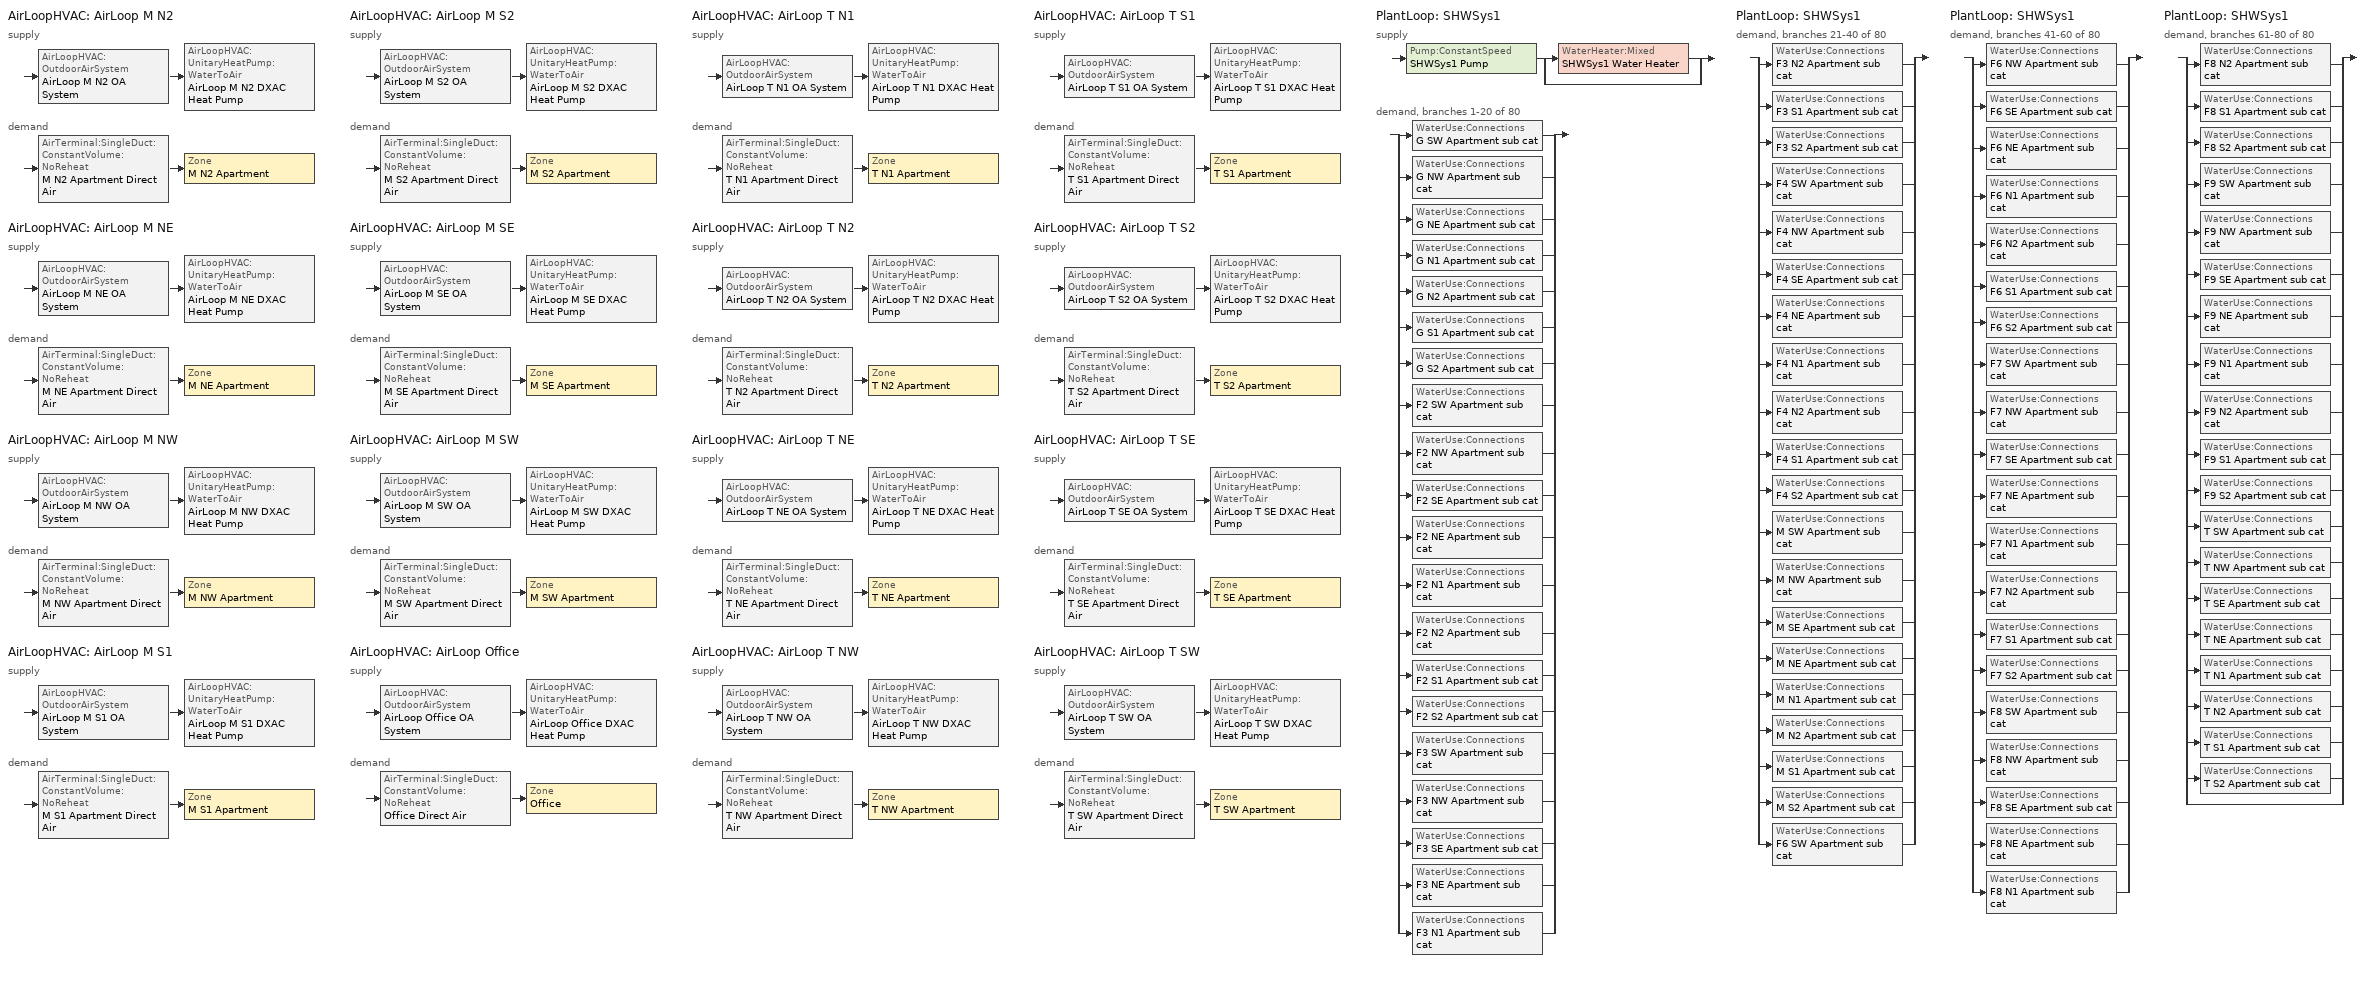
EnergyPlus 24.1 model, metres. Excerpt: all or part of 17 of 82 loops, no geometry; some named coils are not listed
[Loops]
AirLoopHVAC 'AirLoop M N2'
 supply: AirLoopHVAC:OutdoorAirSystem 'AirLoop M N2 OA System' > AirLoopHVAC:UnitaryHeatPump:WaterToAir 'AirLoop M N2 DXAC Heat Pump'
 demand: AirTerminal:SingleDuct:ConstantVolume:NoReheat 'M N2 Apartment Direct Air' > Zone 'M N2 Apartment'
AirLoopHVAC 'AirLoop M NE'
 supply: AirLoopHVAC:OutdoorAirSystem 'AirLoop M NE OA System' > AirLoopHVAC:UnitaryHeatPump:WaterToAir 'AirLoop M NE DXAC Heat Pump'
 demand: AirTerminal:SingleDuct:ConstantVolume:NoReheat 'M NE Apartment Direct Air' > Zone 'M NE Apartment'
AirLoopHVAC 'AirLoop M NW'
 supply: AirLoopHVAC:OutdoorAirSystem 'AirLoop M NW OA System' > AirLoopHVAC:UnitaryHeatPump:WaterToAir 'AirLoop M NW DXAC Heat Pump'
 demand: AirTerminal:SingleDuct:ConstantVolume:NoReheat 'M NW Apartment Direct Air' > Zone 'M NW Apartment'
AirLoopHVAC 'AirLoop M S1'
 supply: AirLoopHVAC:OutdoorAirSystem 'AirLoop M S1 OA System' > AirLoopHVAC:UnitaryHeatPump:WaterToAir 'AirLoop M S1 DXAC Heat Pump'
 demand: AirTerminal:SingleDuct:ConstantVolume:NoReheat 'M S1 Apartment Direct Air' > Zone 'M S1 Apartment'
AirLoopHVAC 'AirLoop M S2'
 supply: AirLoopHVAC:OutdoorAirSystem 'AirLoop M S2 OA System' > AirLoopHVAC:UnitaryHeatPump:WaterToAir 'AirLoop M S2 DXAC Heat Pump'
 demand: AirTerminal:SingleDuct:ConstantVolume:NoReheat 'M S2 Apartment Direct Air' > Zone 'M S2 Apartment'
AirLoopHVAC 'AirLoop M SE'
 supply: AirLoopHVAC:OutdoorAirSystem 'AirLoop M SE OA System' > AirLoopHVAC:UnitaryHeatPump:WaterToAir 'AirLoop M SE DXAC Heat Pump'
 demand: AirTerminal:SingleDuct:ConstantVolume:NoReheat 'M SE Apartment Direct Air' > Zone 'M SE Apartment'
AirLoopHVAC 'AirLoop M SW'
 supply: AirLoopHVAC:OutdoorAirSystem 'AirLoop M SW OA System' > AirLoopHVAC:UnitaryHeatPump:WaterToAir 'AirLoop M SW DXAC Heat Pump'
 demand: AirTerminal:SingleDuct:ConstantVolume:NoReheat 'M SW Apartment Direct Air' > Zone 'M SW Apartment'
AirLoopHVAC 'AirLoop Office'
 supply: AirLoopHVAC:OutdoorAirSystem 'AirLoop Office OA System' > AirLoopHVAC:UnitaryHeatPump:WaterToAir 'AirLoop Office DXAC Heat Pump'
 demand: AirTerminal:SingleDuct:ConstantVolume:NoReheat 'Office Direct Air' > Zone 'Office'
AirLoopHVAC 'AirLoop T N1'
 supply: AirLoopHVAC:OutdoorAirSystem 'AirLoop T N1 OA System' > AirLoopHVAC:UnitaryHeatPump:WaterToAir 'AirLoop T N1 DXAC Heat Pump'
 demand: AirTerminal:SingleDuct:ConstantVolume:NoReheat 'T N1 Apartment Direct Air' > Zone 'T N1 Apartment'
AirLoopHVAC 'AirLoop T N2'
 supply: AirLoopHVAC:OutdoorAirSystem 'AirLoop T N2 OA System' > AirLoopHVAC:UnitaryHeatPump:WaterToAir 'AirLoop T N2 DXAC Heat Pump'
 demand: AirTerminal:SingleDuct:ConstantVolume:NoReheat 'T N2 Apartment Direct Air' > Zone 'T N2 Apartment'
AirLoopHVAC 'AirLoop T NE'
 supply: AirLoopHVAC:OutdoorAirSystem 'AirLoop T NE OA System' > AirLoopHVAC:UnitaryHeatPump:WaterToAir 'AirLoop T NE DXAC Heat Pump'
 demand: AirTerminal:SingleDuct:ConstantVolume:NoReheat 'T NE Apartment Direct Air' > Zone 'T NE Apartment'
AirLoopHVAC 'AirLoop T NW'
 supply: AirLoopHVAC:OutdoorAirSystem 'AirLoop T NW OA System' > AirLoopHVAC:UnitaryHeatPump:WaterToAir 'AirLoop T NW DXAC Heat Pump'
 demand: AirTerminal:SingleDuct:ConstantVolume:NoReheat 'T NW Apartment Direct Air' > Zone 'T NW Apartment'
AirLoopHVAC 'AirLoop T S1'
 supply: AirLoopHVAC:OutdoorAirSystem 'AirLoop T S1 OA System' > AirLoopHVAC:UnitaryHeatPump:WaterToAir 'AirLoop T S1 DXAC Heat Pump'
 demand: AirTerminal:SingleDuct:ConstantVolume:NoReheat 'T S1 Apartment Direct Air' > Zone 'T S1 Apartment'
AirLoopHVAC 'AirLoop T S2'
 supply: AirLoopHVAC:OutdoorAirSystem 'AirLoop T S2 OA System' > AirLoopHVAC:UnitaryHeatPump:WaterToAir 'AirLoop T S2 DXAC Heat Pump'
 demand: AirTerminal:SingleDuct:ConstantVolume:NoReheat 'T S2 Apartment Direct Air' > Zone 'T S2 Apartment'
AirLoopHVAC 'AirLoop T SE'
 supply: AirLoopHVAC:OutdoorAirSystem 'AirLoop T SE OA System' > AirLoopHVAC:UnitaryHeatPump:WaterToAir 'AirLoop T SE DXAC Heat Pump'
 demand: AirTerminal:SingleDuct:ConstantVolume:NoReheat 'T SE Apartment Direct Air' > Zone 'T SE Apartment'
AirLoopHVAC 'AirLoop T SW'
 supply: AirLoopHVAC:OutdoorAirSystem 'AirLoop T SW OA System' > AirLoopHVAC:UnitaryHeatPump:WaterToAir 'AirLoop T SW DXAC Heat Pump'
 demand: AirTerminal:SingleDuct:ConstantVolume:NoReheat 'T SW Apartment Direct Air' > Zone 'T SW Apartment'
PlantLoop 'SHWSys1'
 supply: Pump:ConstantSpeed 'SHWSys1 Pump' > split
  | WaterHeater:Mixed 'SHWSys1 Water Heater'
  | bypass
 demand, branches 1-20 of 80: split
  | WaterUse:Connections 'G SW Apartment sub cat'
  | WaterUse:Connections 'G NW Apartment sub cat'
  | WaterUse:Connections 'G NE Apartment sub cat'
  | WaterUse:Connections 'G N1 Apartment sub cat'
  | WaterUse:Connections 'G N2 Apartment sub cat'
  | WaterUse:Connections 'G S1 Apartment sub cat'
  | WaterUse:Connections 'G S2 Apartment sub cat'
  | WaterUse:Connections 'F2 SW Apartment sub cat'
  | WaterUse:Connections 'F2 NW Apartment sub cat'
  | WaterUse:Connections 'F2 SE Apartment sub cat'
  | WaterUse:Connections 'F2 NE Apartment sub cat'
  | WaterUse:Connections 'F2 N1 Apartment sub cat'
  | WaterUse:Connections 'F2 N2 Apartment sub cat'
  | WaterUse:Connections 'F2 S1 Apartment sub cat'
  | WaterUse:Connections 'F2 S2 Apartment sub cat'
  | WaterUse:Connections 'F3 SW Apartment sub cat'
  | WaterUse:Connections 'F3 NW Apartment sub cat'
  | WaterUse:Connections 'F3 SE Apartment sub cat'
  | WaterUse:Connections 'F3 NE Apartment sub cat'
  | WaterUse:Connections 'F3 N1 Apartment sub cat'
PlantLoop 'SHWSys1'
 demand, branches 21-40 of 80: split
  | WaterUse:Connections 'F3 N2 Apartment sub cat'
  | WaterUse:Connections 'F3 S1 Apartment sub cat'
  | WaterUse:Connections 'F3 S2 Apartment sub cat'
  | WaterUse:Connections 'F4 SW Apartment sub cat'
  | WaterUse:Connections 'F4 NW Apartment sub cat'
  | WaterUse:Connections 'F4 SE Apartment sub cat'
  | WaterUse:Connections 'F4 NE Apartment sub cat'
  | WaterUse:Connections 'F4 N1 Apartment sub cat'
  | WaterUse:Connections 'F4 N2 Apartment sub cat'
  | WaterUse:Connections 'F4 S1 Apartment sub cat'
  | WaterUse:Connections 'F4 S2 Apartment sub cat'
  | WaterUse:Connections 'M SW Apartment sub cat'
  | WaterUse:Connections 'M NW Apartment sub cat'
  | WaterUse:Connections 'M SE Apartment sub cat'
  | WaterUse:Connections 'M NE Apartment sub cat'
  | WaterUse:Connections 'M N1 Apartment sub cat'
  | WaterUse:Connections 'M N2 Apartment sub cat'
  | WaterUse:Connections 'M S1 Apartment sub cat'
  | WaterUse:Connections 'M S2 Apartment sub cat'
  | WaterUse:Connections 'F6 SW Apartment sub cat'
PlantLoop 'SHWSys1'
 demand, branches 41-60 of 80: split
  | WaterUse:Connections 'F6 NW Apartment sub cat'
  | WaterUse:Connections 'F6 SE Apartment sub cat'
  | WaterUse:Connections 'F6 NE Apartment sub cat'
  | WaterUse:Connections 'F6 N1 Apartment sub cat'
  | WaterUse:Connections 'F6 N2 Apartment sub cat'
  | WaterUse:Connections 'F6 S1 Apartment sub cat'
  | WaterUse:Connections 'F6 S2 Apartment sub cat'
  | WaterUse:Connections 'F7 SW Apartment sub cat'
  | WaterUse:Connections 'F7 NW Apartment sub cat'
  | WaterUse:Connections 'F7 SE Apartment sub cat'
  | WaterUse:Connections 'F7 NE Apartment sub cat'
  | WaterUse:Connections 'F7 N1 Apartment sub cat'
  | WaterUse:Connections 'F7 N2 Apartment sub cat'
  | WaterUse:Connections 'F7 S1 Apartment sub cat'
  | WaterUse:Connections 'F7 S2 Apartment sub cat'
  | WaterUse:Connections 'F8 SW Apartment sub cat'
  | WaterUse:Connections 'F8 NW Apartment sub cat'
  | WaterUse:Connections 'F8 SE Apartment sub cat'
  | WaterUse:Connections 'F8 NE Apartment sub cat'
  | WaterUse:Connections 'F8 N1 Apartment sub cat'
PlantLoop 'SHWSys1'
 demand, branches 61-80 of 80: split
  | WaterUse:Connections 'F8 N2 Apartment sub cat'
  | WaterUse:Connections 'F8 S1 Apartment sub cat'
  | WaterUse:Connections 'F8 S2 Apartment sub cat'
  | WaterUse:Connections 'F9 SW Apartment sub cat'
  | WaterUse:Connections 'F9 NW Apartment sub cat'
  | WaterUse:Connections 'F9 SE Apartment sub cat'
  | WaterUse:Connections 'F9 NE Apartment sub cat'
  | WaterUse:Connections 'F9 N1 Apartment sub cat'
  | WaterUse:Connections 'F9 N2 Apartment sub cat'
  | WaterUse:Connections 'F9 S1 Apartment sub cat'
  | WaterUse:Connections 'F9 S2 Apartment sub cat'
  | WaterUse:Connections 'T SW Apartment sub cat'
  | WaterUse:Connections 'T NW Apartment sub cat'
  | WaterUse:Connections 'T SE Apartment sub cat'
  | WaterUse:Connections 'T NE Apartment sub cat'
  | WaterUse:Connections 'T N1 Apartment sub cat'
  | WaterUse:Connections 'T N2 Apartment sub cat'
  | WaterUse:Connections 'T S1 Apartment sub cat'
  | WaterUse:Connections 'T S2 Apartment sub cat'
  | bypass
[AirLoopHVAC] Design supply air flow rate=Autosize
AirLoop M N2; AirLoop M NE; AirLoop M NW; AirLoop M S1; AirLoop M S2; AirLoop M SE; AirLoop M SW; AirLoop Office; AirLoop T N1; AirLoop T N2; AirLoop T NE; AirLoop T NW; AirLoop T S1; AirLoop T S2; AirLoop T SE; AirLoop T SW
[AirLoopHVAC:UnitaryHeatPump:WaterToAir] Availability schedule=All On; Fan placement=BlowThrough; Heating convergence=0.001; Maximum supply air temperature from supplemental heater=50; Supply air flow rate=Autosize
Name | Controlling zone or thermostat location | Cooling coil | Cooling convergence | Heating coil | Supplemental heating coil | Supply air fan | Supply air fan operating mode schedule
AirLoop M N2 DXAC Heat Pump | M N2 Apartment | Heat Pump Cooling Mode AirLoop M N2 | 0.001 | Heat Pump Heating Mode AirLoop M N2 | Heat Pump DX Supp Heating Coil AirLoop M N2 | AirLoop M N2 Supply Fan | All Off
AirLoop M NE DXAC Heat Pump | M NE Apartment | Heat Pump Cooling Mode AirLoop M NE | 0.001 | Heat Pump Heating Mode AirLoop M NE | Heat Pump DX Supp Heating Coil AirLoop M NE | AirLoop M NE Supply Fan | All Off
AirLoop M NW DXAC Heat Pump | M NW Apartment | Heat Pump Cooling Mode AirLoop M NW | 0.001 | Heat Pump Heating Mode AirLoop M NW | Heat Pump DX Supp Heating Coil AirLoop M NW | AirLoop M NW Supply Fan | All Off
AirLoop M S1 DXAC Heat Pump | M S1 Apartment | Heat Pump Cooling Mode AirLoop M S1 | 0.001 | Heat Pump Heating Mode AirLoop M S1 | Heat Pump DX Supp Heating Coil AirLoop M S1 | AirLoop M S1 Supply Fan | All Off
AirLoop M S2 DXAC Heat Pump | M S2 Apartment | Heat Pump Cooling Mode AirLoop M S2 | 0.001 | Heat Pump Heating Mode AirLoop M S2 | Heat Pump DX Supp Heating Coil AirLoop M S2 | AirLoop M S2 Supply Fan | All Off
AirLoop M SE DXAC Heat Pump | M SE Apartment | Heat Pump Cooling Mode AirLoop M SE | 0.001 | Heat Pump Heating Mode AirLoop M SE | Heat Pump DX Supp Heating Coil AirLoop M SE | AirLoop M SE Supply Fan | All Off
AirLoop M SW DXAC Heat Pump | M SW Apartment | Heat Pump Cooling Mode AirLoop M SW | 0.001 | Heat Pump Heating Mode AirLoop M SW | Heat Pump DX Supp Heating Coil AirLoop M SW | AirLoop M SW Supply Fan | All Off
AirLoop Office DXAC Heat Pump | Office | Heat Pump Cooling Mode AirLoop Office | 0.001 | Heat Pump Heating Mode AirLoop Office | Heat Pump DX Supp Heating Coil AirLoop Office | AirLoop Office Supply Fan | SupplyFan_w_SB_Sch
AirLoop T N1 DXAC Heat Pump | T N1 Apartment | Heat Pump Cooling Mode AirLoop T N1 | 0.0001 | Heat Pump Heating Mode AirLoop T N1 | Heat Pump DX Supp Heating Coil AirLoop T N1 | AirLoop T N1 Supply Fan | All Off
AirLoop T N2 DXAC Heat Pump | T N2 Apartment | Heat Pump Cooling Mode AirLoop T N2 | 0.0001 | Heat Pump Heating Mode AirLoop T N2 | Heat Pump DX Supp Heating Coil AirLoop T N2 | AirLoop T N2 Supply Fan | All Off
AirLoop T NE DXAC Heat Pump | T NE Apartment | Heat Pump Cooling Mode AirLoop T NE | 0.001 | Heat Pump Heating Mode AirLoop T NE | Heat Pump DX Supp Heating Coil AirLoop T NE | AirLoop T NE Supply Fan | All Off
AirLoop T NW DXAC Heat Pump | T NW Apartment | Heat Pump Cooling Mode AirLoop T NW | 0.001 | Heat Pump Heating Mode AirLoop T NW | Heat Pump DX Supp Heating Coil AirLoop T NW | AirLoop T NW Supply Fan | All Off
AirLoop T S1 DXAC Heat Pump | T S1 Apartment | Heat Pump Cooling Mode AirLoop T S1 | 0.001 | Heat Pump Heating Mode AirLoop T S1 | Heat Pump DX Supp Heating Coil AirLoop T S1 | AirLoop T S1 Supply Fan | All Off
AirLoop T S2 DXAC Heat Pump | T S2 Apartment | Heat Pump Cooling Mode AirLoop T S2 | 0.001 | Heat Pump Heating Mode AirLoop T S2 | Heat Pump DX Supp Heating Coil AirLoop T S2 | AirLoop T S2 Supply Fan | All Off
AirLoop T SE DXAC Heat Pump | T SE Apartment | Heat Pump Cooling Mode AirLoop T SE | 0.001 | Heat Pump Heating Mode AirLoop T SE | Heat Pump DX Supp Heating Coil AirLoop T SE | AirLoop T SE Supply Fan | All Off
AirLoop T SW DXAC Heat Pump | T SW Apartment | Heat Pump Cooling Mode AirLoop T SW | 0.001 | Heat Pump Heating Mode AirLoop T SW | Heat Pump DX Supp Heating Coil AirLoop T SW | AirLoop T SW Supply Fan | All Off
[AirTerminal:SingleDuct:ConstantVolume:NoReheat] Availability schedule=All On; Maximum air flow rate=Autosize
M N2 Apartment Direct Air; M NE Apartment Direct Air; M NW Apartment Direct Air; M S1 Apartment Direct Air; M S2 Apartment Direct Air; M SE Apartment Direct Air; M SW Apartment Direct Air; Office Direct Air; T N1 Apartment Direct Air; T N2 Apartment Direct Air; T NE Apartment Direct Air; T NW Apartment Direct Air; T S1 Apartment Direct Air; T S2 Apartment Direct Air; T SE Apartment Direct Air; T SW Apartment Direct Air
[Coil:Heating:Electric] Availability schedule=All On; Efficiency=1; Nominal capacity=Autosize
Heat Pump DX Supp Heating Coil AirLoop M N2; Heat Pump DX Supp Heating Coil AirLoop M NE; Heat Pump DX Supp Heating Coil AirLoop M NW; Heat Pump DX Supp Heating Coil AirLoop M S1; Heat Pump DX Supp Heating Coil AirLoop M S2; Heat Pump DX Supp Heating Coil AirLoop M SE; Heat Pump DX Supp Heating Coil AirLoop M SW; Heat Pump DX Supp Heating Coil AirLoop Office; Heat Pump DX Supp Heating Coil AirLoop T N1; Heat Pump DX Supp Heating Coil AirLoop T N2; Heat Pump DX Supp Heating Coil AirLoop T NE; Heat Pump DX Supp Heating Coil AirLoop T NW; Heat Pump DX Supp Heating Coil AirLoop T S1; Heat Pump DX Supp Heating Coil AirLoop T S2; Heat Pump DX Supp Heating Coil AirLoop T SE; Heat Pump DX Supp Heating Coil AirLoop T SW
[Controller:OutdoorAir] Control high indoor humidity based on outdoor humidity ratio=Yes; Economizer control action type=ModulateFlow; Economizer control type=NoEconomizer; High humidity control=No; High humidity outdoor air flow ratio=1; Lockout type=LockoutWithHeating; Maximum outdoor air flow rate=Autosize; Minimum limit type=FixedMinimum; Minimum outdoor air flow rate=Autosize
Name | Heat recovery bypass control type | Minimum outdoor air schedule
AirLoop M N2 OA Controller; AirLoop M NE OA Controller; AirLoop M NW OA Controller; AirLoop M S1 OA Controller; AirLoop M S2 OA Controller; AirLoop M SE OA Controller; AirLoop M SW OA Controller; AirLoop T N1 OA Controller; AirLoop T N2 OA Controller; AirLoop T NE OA Controller; AirLoop T NW OA Controller; AirLoop T S1 OA Controller; AirLoop T S2 OA Controller; AirLoop T SE OA Controller; AirLoop T SW OA Controller | BypassWhenWithinEconomizerLimits | All Off
AirLoop Office OA Controller
[DesignSpecification:OutdoorAir] Outdoor air method=Flow/Area
Name | Outdoor air flow per zone floor area
SZ DSOA M N2 Apartment; SZ DSOA M NE Apartment; SZ DSOA M NW Apartment; SZ DSOA M S1 Apartment; SZ DSOA M S2 Apartment; SZ DSOA M SE Apartment; SZ DSOA M SW Apartment; SZ DSOA T N1 Apartment; SZ DSOA T N2 Apartment; SZ DSOA T NE Apartment; SZ DSOA T NW Apartment; SZ DSOA T S1 Apartment; SZ DSOA T S2 Apartment; SZ DSOA T SE Apartment; SZ DSOA T SW Apartment | 0.000294083
SZ DSOA Office | 0.000431773
[EnergyManagementSystem:Sensor]
M_S1_Apartment_Sliding_Door_Ventilation_Sensor: Output variable or output meter index key=M S1 APARTMENT; Output variable or output meter=Zone Ventilation Standard Density Volume Flow Rate
[Fan:OnOff] Availability schedule=All On; Maximum flow rate=Autosize; Motor in airstream fraction=1
Name | Fan total efficiency | Motor efficiency | Pressure rise | End use subcategory
AirLoop M N2 Supply Fan; AirLoop M NE Supply Fan; AirLoop M NW Supply Fan; AirLoop M S1 Supply Fan; AirLoop M S2 Supply Fan; AirLoop M SE Supply Fan; AirLoop M SW Supply Fan; AirLoop Office Supply Fan; AirLoop T N1 Supply Fan; AirLoop T N2 Supply Fan; AirLoop T NE Supply Fan; AirLoop T NW Supply Fan; AirLoop T S1 Supply Fan; AirLoop T S2 Supply Fan; AirLoop T SE Supply Fan; AirLoop T SW Supply Fan | 0.55575 | 0.855 | 622.5
M N2 Apartment ERV Exh Fan; M N2 Apartment ERV Sup Fan; M NE Apartment ERV Exh Fan; M NE Apartment ERV Sup Fan; M S1 Apartment ERV Exh Fan; M S1 Apartment ERV Sup Fan; M S2 Apartment ERV Exh Fan; M S2 Apartment ERV Sup Fan; M SE Apartment ERV Exh Fan; M SE Apartment ERV Sup Fan; T N1 Apartment ERV Exh Fan; T N1 Apartment ERV Sup Fan; T N2 Apartment ERV Exh Fan; T N2 Apartment ERV Sup Fan; T NE Apartment ERV Exh Fan; T NE Apartment ERV Sup Fan; T S1 Apartment ERV Exh Fan; T S1 Apartment ERV Sup Fan; T S2 Apartment ERV Exh Fan; T S2 Apartment ERV Sup Fan | 0.303158 | 0.48 | 270.648 | General
M NW Apartment ERV Exh Fan; M NW Apartment ERV Sup Fan; M SW Apartment ERV Exh Fan; M SW Apartment ERV Sup Fan; T NW Apartment ERV Exh Fan; T NW Apartment ERV Sup Fan; T SE Apartment ERV Exh Fan; T SE Apartment ERV Sup Fan; T SW Apartment ERV Exh Fan; T SW Apartment ERV Sup Fan | 0.303158 | 0.48 | 233.6875 | General
[HeatExchanger:AirToAir:SensibleAndLatent] Availability schedule=AllOn_Except_DD; Frost control type=ExhaustOnly; Heat exchanger type=Rotary; Initial defrost time fraction=0.167; Latent effectiveness at 100 cooling air flow=0; Latent effectiveness at 100 heating air flow=0; Nominal electric power=0; Nominal supply air flow rate=Autosize; Rate of defrost time fraction increase=1.44; Sensible effectiveness of cooling air flow curve=SenEffectCoolingTable; Sensible effectiveness of heating air flow curve=SenEffectHeatingTable; Supply air outlet temperature control=No; Threshold temperature=-23.3
Name | Sensible effectiveness at 100 cooling air flow | Sensible effectiveness at 100 heating air flow
M N2 Apartment OA Heat Exchanger; M NE Apartment OA Heat Exchanger; M S1 Apartment OA Heat Exchanger; M S2 Apartment OA Heat Exchanger; M SE Apartment OA Heat Exchanger; T N1 Apartment OA Heat Exchanger; T N2 Apartment OA Heat Exchanger; T NE Apartment OA Heat Exchanger; T S1 Apartment OA Heat Exchanger; T S2 Apartment OA Heat Exchanger | 0.596 | 0.6
M NW Apartment OA Heat Exchanger; M SW Apartment OA Heat Exchanger; T NW Apartment OA Heat Exchanger; T SE Apartment OA Heat Exchanger; T SW Apartment OA Heat Exchanger | 0 | 0
[PlantEquipmentList]
SHWSys1 Equipment List: SHWSys1 Water Heater, WaterHeater:Mixed
[PlantEquipmentOperation:HeatingLoad]
SHWSys1 Operation Scheme: Load range 1 lower limit=0; Load range 1 upper limit=1e+15; Range 1 equipment list=SHWSys1 Equipment List
[PlantEquipmentOperationSchemes]
SHWSys1 Loop Operation Scheme List: Control scheme 1=SHWSys1 Operation Scheme; Control scheme 1 schedule=PlantOnSched
[PlantLoop]
SHWSys1: Fluid type=Water; Load distribution scheme=Optimal; Maximum loop flow rate=Autosize; Maximum loop temperature=60; Minimum loop flow rate=0; Minimum loop temperature=10; Plant equipment operation scheme=SHWSys1 Loop Operation Scheme List; Plant loop volume=Autocalculate
[Pump:ConstantSpeed]
SHWSys1 Pump: Design flow rate=Autosize; Design power consumption=Autosize; Design pump head=29891; Fraction of motor inefficiencies to fluid stream=0; Motor efficiency=0.3; Pump control type=Intermittent
[SetpointManager:Scheduled]
SHWSys1 Loop Setpoint Manager: Control variable=Temperature; Schedule=SHWSys1-Loop-Temp-Schedule; Setpoint node or nodelist=SHWSys1 Supply Outlet Node
[Sizing:Plant]
SHWSys1: Design loop exit temperature=60; Loop design temperature difference=5; Loop type=Heating
[Sizing:System] 100 outdoor air in cooling=No; 100 outdoor air in heating=No; Central cooling design supply air humidity ratio=0.008; Central cooling design supply air temperature=14; Central heating design supply air humidity ratio=0.008; Central heating design supply air temperature=40; Central heating maximum system air flow ratio=1; Cooling supply air flow rate=0; Cooling supply air flow rate method=DesignDay; Design outdoor air flow rate=Autosize; Heating supply air flow rate=0; Heating supply air flow rate method=DesignDay; Precool design humidity ratio=0.008; Precool design temperature=11; Preheat design humidity ratio=0.008; Preheat design temperature=7; System outdoor air method=ZoneSum; Type of load to size on=Sensible; Type of zone sum to use=NonCoincident
AirLoop Office; AirLoop M SW; AirLoop M NW; AirLoop M SE; AirLoop M NE; AirLoop M N2; AirLoop M S1; AirLoop M S2; AirLoop T SW; AirLoop T NW; AirLoop T SE; AirLoop T NE; AirLoop T N1; AirLoop T N2; AirLoop T S1; AirLoop T S2
[Sizing:Zone] Account for dedicated outdoor air system=No; Cooling design air flow method=DesignDay; Cooling design air flow rate=0; Cooling minimum air flow fraction=0; Dedicated outdoor air high setpoint temperature for design=Autosize; Dedicated outdoor air low setpoint temperature for design=Autosize; Dedicated outdoor air system control strategy=NeutralSupplyAir; Heating design air flow method=DesignDay; Heating design air flow rate=0; Heating maximum air flow fraction=0; Zone cooling design supply air humidity ratio=0.008; Zone cooling design supply air temperature=14; Zone cooling design supply air temperature input method=SupplyAirTemperature; Zone heating design supply air humidity ratio=0.008; Zone heating design supply air temperature=40; Zone heating design supply air temperature input method=SupplyAirTemperature
Name | Design specification outdoor air object
Office | SZ DSOA Office
M SW Apartment | SZ DSOA M SW Apartment
M NW Apartment | SZ DSOA M NW Apartment
M SE Apartment | SZ DSOA M SE Apartment
M NE Apartment | SZ DSOA M NE Apartment
M N2 Apartment | SZ DSOA M N2 Apartment
M S1 Apartment | SZ DSOA M S1 Apartment
M S2 Apartment | SZ DSOA M S2 Apartment
T SW Apartment | SZ DSOA T SW Apartment
T NW Apartment | SZ DSOA T NW Apartment
T SE Apartment | SZ DSOA T SE Apartment
T NE Apartment | SZ DSOA T NE Apartment
T N1 Apartment | SZ DSOA T N1 Apartment
T N2 Apartment | SZ DSOA T N2 Apartment
T S1 Apartment | SZ DSOA T S1 Apartment
T S2 Apartment | SZ DSOA T S2 Apartment
[ThermostatSetpoint:DualSetpoint]
Name | Cooling setpoint temperature schedule | Heating setpoint temperature schedule
N Apartment Cooling Setpoints Dual SP Control | N CLGSETP_APT_SCH | N HTGSETP_APT_SCH
Office Cooling Setpoints Dual SP Control | CLGSETP_OFF_SCH_Yes_Optimum | HTGSETP_OFF_SCH_Yes_Optimum
S Apartment Cooling Setpoints Dual SP Control | S CLGSETP_APT_SCH | S HTGSETP_APT_SCH
[ThermostatSetpoint:SingleCooling]
Name | Setpoint temperature schedule
AptCoolingSetPoint | CLGSETP_APT_SCH
OffCoolingSetPoint | CLGSETP_DESIGN_OFF_SCH
[ThermostatSetpoint:SingleHeating]
Name | Setpoint temperature schedule
AptHeatingSetPoint | HTGSETP_APT_SCH
OffHeatingSetPoint | HTGSETP_DESIGN_OFF_SCH
[WaterHeater:Mixed]
SHWSys1 Water Heater: Ambient temperature indicator=Schedule; Ambient temperature schedule=Ambient Temp Schedule; Deadband temperature difference=2; Heater control type=Cycle; Heater fuel type=NaturalGas; Heater maximum capacity=175843; Heater thermal efficiency=0.802765; Indirect water heating recovery time=1.5; Maximum temperature limit=82.2222; Off cycle loss coefficient to ambient temperature=15.601; Off cycle parasitic fuel consumption rate=8167.94; Off cycle parasitic fuel type=NaturalGas; Off cycle parasitic heat fraction to tank=0.8; On cycle loss coefficient to ambient temperature=15.601; On cycle parasitic fuel consumption rate=8167.94; On cycle parasitic fuel type=NaturalGas; Setpoint temperature schedule=SHWSys1 Water Heater Setpoint Temperature Schedule; Source side design flow rate=Autosize; Source side effectiveness=1; Tank volume=2.271247; Use side design flow rate=Autosize; Use side effectiveness=1
[WaterUse:Connections]
Name | Water use equipment name 1
F2 N1 Apartment sub cat | F2 N1 Apartment sub cat
F2 N2 Apartment sub cat | F2 N2 Apartment sub cat
F2 NE Apartment sub cat | F2 NE Apartment sub cat
F2 NW Apartment sub cat | F2 NW Apartment sub cat
F2 S1 Apartment sub cat | F2 S1 Apartment sub cat
F2 S2 Apartment sub cat | F2 S2 Apartment sub cat
F2 SE Apartment sub cat | F2 SE Apartment sub cat
F2 SW Apartment sub cat | F2 SW Apartment sub cat
F3 N1 Apartment sub cat | F3 N1 Apartment sub cat
F3 N2 Apartment sub cat | F3 N2 Apartment sub cat
F3 NE Apartment sub cat | F3 NE Apartment sub cat
F3 NW Apartment sub cat | F3 NW Apartment sub cat
F3 S1 Apartment sub cat | F3 S1 Apartment sub cat
F3 S2 Apartment sub cat | F3 S2 Apartment sub cat
F3 SE Apartment sub cat | F3 SE Apartment sub cat
F3 SW Apartment sub cat | F3 SW Apartment sub cat
F4 N1 Apartment sub cat | F4 N1 Apartment sub cat
F4 N2 Apartment sub cat | F4 N2 Apartment sub cat
F4 NE Apartment sub cat | F4 NE Apartment sub cat
F4 NW Apartment sub cat | F4 NW Apartment sub cat
F4 S1 Apartment sub cat | F4 S1 Apartment sub cat
F4 S2 Apartment sub cat | F4 S2 Apartment sub cat
F4 SE Apartment sub cat | F4 SE Apartment sub cat
F4 SW Apartment sub cat | F4 SW Apartment sub cat
F6 N1 Apartment sub cat | F6 N1 Apartment sub cat
F6 N2 Apartment sub cat | F6 N2 Apartment sub cat
F6 NE Apartment sub cat | F6 NE Apartment sub cat
F6 NW Apartment sub cat | F6 NW Apartment sub cat
F6 S1 Apartment sub cat | F6 S1 Apartment sub cat
F6 S2 Apartment sub cat | F6 S2 Apartment sub cat
F6 SE Apartment sub cat | F6 SE Apartment sub cat
F6 SW Apartment sub cat | F6 SW Apartment sub cat
F7 N1 Apartment sub cat | F7 N1 Apartment sub cat
F7 N2 Apartment sub cat | F7 N2 Apartment sub cat
F7 NE Apartment sub cat | F7 NE Apartment sub cat
F7 NW Apartment sub cat | F7 NW Apartment sub cat
F7 S1 Apartment sub cat | F7 S1 Apartment sub cat
F7 S2 Apartment sub cat | F7 S2 Apartment sub cat
F7 SE Apartment sub cat | F7 SE Apartment sub cat
F7 SW Apartment sub cat | F7 SW Apartment sub cat
F8 N1 Apartment sub cat | F8 N1 Apartment sub cat
F8 N2 Apartment sub cat | F8 N2 Apartment sub cat
F8 NE Apartment sub cat | F8 NE Apartment sub cat
F8 NW Apartment sub cat | F8 NW Apartment sub cat
F8 S1 Apartment sub cat | F8 S1 Apartment sub cat
F8 S2 Apartment sub cat | F8 S2 Apartment sub cat
F8 SE Apartment sub cat | F8 SE Apartment sub cat
F8 SW Apartment sub cat | F8 SW Apartment sub cat
F9 N1 Apartment sub cat | F9 N1 Apartment sub cat
F9 N2 Apartment sub cat | F9 N2 Apartment sub cat
F9 NE Apartment sub cat | F9 NE Apartment sub cat
F9 NW Apartment sub cat | F9 NW Apartment sub cat
F9 S1 Apartment sub cat | F9 S1 Apartment sub cat
F9 S2 Apartment sub cat | F9 S2 Apartment sub cat
F9 SE Apartment sub cat | F9 SE Apartment sub cat
F9 SW Apartment sub cat | F9 SW Apartment sub cat
G N1 Apartment sub cat | G N1 Apartment sub cat
G N2 Apartment sub cat | G N2 Apartment sub cat
G NE Apartment sub cat | G NE Apartment sub cat
G NW Apartment sub cat | G NW Apartment sub cat
G S1 Apartment sub cat | G S1 Apartment sub cat
G S2 Apartment sub cat | G S2 Apartment sub cat
G SW Apartment sub cat | G SW Apartment sub cat
M N1 Apartment sub cat | M N1 Apartment sub cat
M N2 Apartment sub cat | M N2 Apartment sub cat
M NE Apartment sub cat | M NE Apartment sub cat
M NW Apartment sub cat | M NW Apartment sub cat
M S1 Apartment sub cat | M S1 Apartment sub cat
M S2 Apartment sub cat | M S2 Apartment sub cat
M SE Apartment sub cat | M SE Apartment sub cat
M SW Apartment sub cat | M SW Apartment sub cat
T N1 Apartment sub cat | T N1 Apartment sub cat
T N2 Apartment sub cat | T N2 Apartment sub cat
T NE Apartment sub cat | T NE Apartment sub cat
T NW Apartment sub cat | T NW Apartment sub cat
T S1 Apartment sub cat | T S1 Apartment sub cat
T S2 Apartment sub cat | T S2 Apartment sub cat
T SE Apartment sub cat | T SE Apartment sub cat
T SW Apartment sub cat | T SW Apartment sub cat
[WaterUse:Equipment] End use subcategory=WaterUse; Flow rate fraction schedule=APT_DHW_SCH; Hot water supply temperature schedule=SHW Supply Temp Sched; Latent fraction schedule=SHW Latent fract sched; Peak flow rate=3.66e-06; Sensible fraction schedule=SHW Sensible fract sched
Name | Zone
F2 N1 Apartment sub cat | F2 N1 Apartment
F2 N2 Apartment sub cat | F2 N2 Apartment
F2 NE Apartment sub cat | F2 NE Apartment
F2 NW Apartment sub cat | F2 NW Apartment
F2 S1 Apartment sub cat | F2 S1 Apartment
F2 S2 Apartment sub cat | F2 S2 Apartment
F2 SE Apartment sub cat | F2 SE Apartment
F2 SW Apartment sub cat | F2 SW Apartment
F3 N1 Apartment sub cat | F3 N1 Apartment
F3 N2 Apartment sub cat | F3 N2 Apartment
F3 NE Apartment sub cat | F3 NE Apartment
F3 NW Apartment sub cat | F3 NW Apartment
F3 S1 Apartment sub cat | F3 S1 Apartment
F3 S2 Apartment sub cat | F3 S2 Apartment
F3 SE Apartment sub cat | F3 SE Apartment
F3 SW Apartment sub cat | F3 SW Apartment
F4 N1 Apartment sub cat | F4 N1 Apartment
F4 N2 Apartment sub cat | F4 N2 Apartment
F4 NE Apartment sub cat | F4 NE Apartment
F4 NW Apartment sub cat | F4 NW Apartment
F4 S1 Apartment sub cat | F4 S1 Apartment
F4 S2 Apartment sub cat | F4 S2 Apartment
F4 SE Apartment sub cat | F4 SE Apartment
F4 SW Apartment sub cat | F4 SW Apartment
F6 N1 Apartment sub cat | F6 N1 Apartment
F6 N2 Apartment sub cat | F6 N2 Apartment
F6 NE Apartment sub cat | F6 NE Apartment
F6 NW Apartment sub cat | F6 NW Apartment
F6 S1 Apartment sub cat | F6 S1 Apartment
F6 S2 Apartment sub cat | F6 S2 Apartment
F6 SE Apartment sub cat | F6 SE Apartment
F6 SW Apartment sub cat | F6 SW Apartment
F7 N1 Apartment sub cat | F7 N1 Apartment
F7 N2 Apartment sub cat | F7 N2 Apartment
F7 NE Apartment sub cat | F7 NE Apartment
F7 NW Apartment sub cat | F7 NW Apartment
F7 S1 Apartment sub cat | F7 S1 Apartment
F7 S2 Apartment sub cat | F7 S2 Apartment
F7 SE Apartment sub cat | F7 SE Apartment
F7 SW Apartment sub cat | F7 SW Apartment
F8 N1 Apartment sub cat | F8 N1 Apartment
F8 N2 Apartment sub cat | F8 N2 Apartment
F8 NE Apartment sub cat | F8 NE Apartment
F8 NW Apartment sub cat | F8 NW Apartment
F8 S1 Apartment sub cat | F8 S1 Apartment
F8 S2 Apartment sub cat | F8 S2 Apartment
F8 SE Apartment sub cat | F8 SE Apartment
F8 SW Apartment sub cat | F8 SW Apartment
F9 N1 Apartment sub cat | F9 N1 Apartment
F9 N2 Apartment sub cat | F9 N2 Apartment
F9 NE Apartment sub cat | F9 NE Apartment
F9 NW Apartment sub cat | F9 NW Apartment
F9 S1 Apartment sub cat | F9 S1 Apartment
F9 S2 Apartment sub cat | F9 S2 Apartment
F9 SE Apartment sub cat | F9 SE Apartment
F9 SW Apartment sub cat | F9 SW Apartment
G N1 Apartment sub cat | G N1 Apartment
G N2 Apartment sub cat | G N2 Apartment
G NE Apartment sub cat | G NE Apartment
G NW Apartment sub cat | G NW Apartment
G S1 Apartment sub cat | G S1 Apartment
G S2 Apartment sub cat | G S2 Apartment
G SW Apartment sub cat | G SW Apartment
M N1 Apartment sub cat | M N1 Apartment
M N2 Apartment sub cat | M N2 Apartment
M NE Apartment sub cat | M NE Apartment
M NW Apartment sub cat | M NW Apartment
M S1 Apartment sub cat | M S1 Apartment
M S2 Apartment sub cat | M S2 Apartment
M SE Apartment sub cat | M SE Apartment
M SW Apartment sub cat | M SW Apartment
T N1 Apartment sub cat | T N1 Apartment
T N2 Apartment sub cat | T N2 Apartment
T NE Apartment sub cat | T NE Apartment
T NW Apartment sub cat | T NW Apartment
T S1 Apartment sub cat | T S1 Apartment
T S2 Apartment sub cat | T S2 Apartment
T SE Apartment sub cat | T SE Apartment
T SW Apartment sub cat | T SW Apartment
[ZoneControl:Thermostat] Control type schedule=Zone Control Type Sched
Name | Zone or zonelist | Control 1 | Control 2 | Control 3
M N2 Apartment Thermostat | M N2 Apartment | AptCoolingSetPoint | AptHeatingSetPoint | N Apartment Cooling Setpoints Dual SP Control
M NE Apartment Thermostat | M NE Apartment | AptCoolingSetPoint | AptHeatingSetPoint | N Apartment Cooling Setpoints Dual SP Control
M NW Apartment Thermostat | M NW Apartment | AptCoolingSetPoint | AptHeatingSetPoint | N Apartment Cooling Setpoints Dual SP Control
M S1 Apartment Thermostat | M S1 Apartment | AptCoolingSetPoint | AptHeatingSetPoint | S Apartment Cooling Setpoints Dual SP Control
M S2 Apartment Thermostat | M S2 Apartment | AptCoolingSetPoint | AptHeatingSetPoint | S Apartment Cooling Setpoints Dual SP Control
M SE Apartment Thermostat | M SE Apartment | AptCoolingSetPoint | AptHeatingSetPoint | S Apartment Cooling Setpoints Dual SP Control
M SW Apartment Thermostat | M SW Apartment | AptCoolingSetPoint | AptHeatingSetPoint | S Apartment Cooling Setpoints Dual SP Control
Office Thermostat | Office | OffCoolingSetPoint | OffHeatingSetPoint | Office Cooling Setpoints Dual SP Control
T N1 Apartment Thermostat | T N1 Apartment | AptCoolingSetPoint | AptHeatingSetPoint | N Apartment Cooling Setpoints Dual SP Control
T N2 Apartment Thermostat | T N2 Apartment | AptCoolingSetPoint | AptHeatingSetPoint | N Apartment Cooling Setpoints Dual SP Control
T NE Apartment Thermostat | T NE Apartment | AptCoolingSetPoint | AptHeatingSetPoint | N Apartment Cooling Setpoints Dual SP Control
T NW Apartment Thermostat | T NW Apartment | AptCoolingSetPoint | AptHeatingSetPoint | N Apartment Cooling Setpoints Dual SP Control
T S1 Apartment Thermostat | T S1 Apartment | AptCoolingSetPoint | AptHeatingSetPoint | S Apartment Cooling Setpoints Dual SP Control
T S2 Apartment Thermostat | T S2 Apartment | AptCoolingSetPoint | AptHeatingSetPoint | S Apartment Cooling Setpoints Dual SP Control
T SE Apartment Thermostat | T SE Apartment | AptCoolingSetPoint | AptHeatingSetPoint | S Apartment Cooling Setpoints Dual SP Control
T SW Apartment Thermostat | T SW Apartment | AptCoolingSetPoint | AptHeatingSetPoint | S Apartment Cooling Setpoints Dual SP Control
[ZoneHVAC:EnergyRecoveryVentilator] Availability schedule=All On; Exhaust air flow rate=0.0259571; Supply air flow rate=0.0259571
Name | Controller | Exhaust air fan | Heat exchanger | Supply air fan
M N2 Apartment ERV | M N2 Apartment ERV Ctrl | M N2 Apartment ERV Exh Fan | M N2 Apartment OA Heat Exchanger | M N2 Apartment ERV Sup Fan
M NE Apartment ERV | M NE Apartment ERV Ctrl | M NE Apartment ERV Exh Fan | M NE Apartment OA Heat Exchanger | M NE Apartment ERV Sup Fan
M NW Apartment ERV | M NW Apartment ERV Ctrl | M NW Apartment ERV Exh Fan | M NW Apartment OA Heat Exchanger | M NW Apartment ERV Sup Fan
M S1 Apartment ERV | M S1 Apartment ERV Ctrl | M S1 Apartment ERV Exh Fan | M S1 Apartment OA Heat Exchanger | M S1 Apartment ERV Sup Fan
M S2 Apartment ERV | M S2 Apartment ERV Ctrl | M S2 Apartment ERV Exh Fan | M S2 Apartment OA Heat Exchanger | M S2 Apartment ERV Sup Fan
M SE Apartment ERV | M SE Apartment ERV Ctrl | M SE Apartment ERV Exh Fan | M SE Apartment OA Heat Exchanger | M SE Apartment ERV Sup Fan
M SW Apartment ERV | M SW Apartment ERV Ctrl | M SW Apartment ERV Exh Fan | M SW Apartment OA Heat Exchanger | M SW Apartment ERV Sup Fan
T N1 Apartment ERV | T N1 Apartment ERV Ctrl | T N1 Apartment ERV Exh Fan | T N1 Apartment OA Heat Exchanger | T N1 Apartment ERV Sup Fan
T N2 Apartment ERV | T N2 Apartment ERV Ctrl | T N2 Apartment ERV Exh Fan | T N2 Apartment OA Heat Exchanger | T N2 Apartment ERV Sup Fan
T NE Apartment ERV | T NE Apartment ERV Ctrl | T NE Apartment ERV Exh Fan | T NE Apartment OA Heat Exchanger | T NE Apartment ERV Sup Fan
T NW Apartment ERV | T NW Apartment ERV Ctrl | T NW Apartment ERV Exh Fan | T NW Apartment OA Heat Exchanger | T NW Apartment ERV Sup Fan
T S1 Apartment ERV | T S1 Apartment ERV Ctrl | T S1 Apartment ERV Exh Fan | T S1 Apartment OA Heat Exchanger | T S1 Apartment ERV Sup Fan
T S2 Apartment ERV | T S2 Apartment ERV Ctrl | T S2 Apartment ERV Exh Fan | T S2 Apartment OA Heat Exchanger | T S2 Apartment ERV Sup Fan
T SE Apartment ERV | T SE Apartment ERV Ctrl | T SE Apartment ERV Exh Fan | T SE Apartment OA Heat Exchanger | T SE Apartment ERV Sup Fan
T SW Apartment ERV | T SW Apartment ERV Ctrl | T SW Apartment ERV Exh Fan | T SW Apartment OA Heat Exchanger | T SW Apartment ERV Sup Fan
[ZoneHVAC:EnergyRecoveryVentilator:Controller] Control high indoor humidity based on outdoor humidity ratio=No; Exhaust air enthalpy limit=NoExhaustAirEnthalpyLimit; Exhaust air temperature limit=NoExhaustAirTemperatureLimit; High humidity control flag=No; High humidity outdoor air flow ratio=1
M N2 Apartment ERV Ctrl; M NE Apartment ERV Ctrl; M NW Apartment ERV Ctrl; M S1 Apartment ERV Ctrl; M S2 Apartment ERV Ctrl; M SE Apartment ERV Ctrl; M SW Apartment ERV Ctrl; T N1 Apartment ERV Ctrl; T N2 Apartment ERV Ctrl; T NE Apartment ERV Ctrl; T NW Apartment ERV Ctrl; T S1 Apartment ERV Ctrl; T S2 Apartment ERV Ctrl; T SE Apartment ERV Ctrl; T SW Apartment ERV Ctrl
[Zone equipment]
M N2 Apartment: M N2 Apartment ERV, M N2 Apartment Direct Air
M NE Apartment: M NE Apartment ERV, M NE Apartment Direct Air
M NW Apartment: M NW Apartment ERV, M NW Apartment Direct Air
M S1 Apartment: M S1 Apartment ERV, M S1 Apartment Direct Air
M S2 Apartment: M S2 Apartment ERV, M S2 Apartment Direct Air
M SE Apartment: M SE Apartment ERV, M SE Apartment Direct Air
M SW Apartment: M SW Apartment ERV, M SW Apartment Direct Air
Office: Office Direct Air
T N1 Apartment: T N1 Apartment ERV, T N1 Apartment Direct Air
T N2 Apartment: T N2 Apartment ERV, T N2 Apartment Direct Air
T NE Apartment: T NE Apartment ERV, T NE Apartment Direct Air
T NW Apartment: T NW Apartment ERV, T NW Apartment Direct Air
T S1 Apartment: T S1 Apartment ERV, T S1 Apartment Direct Air
T S2 Apartment: T S2 Apartment ERV, T S2 Apartment Direct Air
T SE Apartment: T SE Apartment ERV, T SE Apartment Direct Air
T SW Apartment: T SW Apartment ERV, T SW Apartment Direct Air
[Schedule:Compact]
APT_DHW_SCH: THROUGH: 12/31, FOR: AllDays, UNTIL: 1:00, 0.08, UNTIL: 2:00, 0.04, UNTIL: 3:00, 0.01, UNTIL: 4:00, 0.01, UNTIL: 5:00, 0.04, UNTIL: 6:00, 0.27, UNTIL: 7:00, 0.94, UNTIL: 8:00, 1, UNTIL: 9:00, 0.96, UNTIL: 10:00, 0.84, UNTIL: 11:00, 0.76, UNTIL: 12:00, 0.61, UNTIL: 13:00, 0.53, UNTIL: 14:00, 0.47, UNTIL: 15:00, 0.41, UNTIL: 16:00, 0.47, UNTIL: 17:00, 0.55, UNTIL: 18:00, 0.73, UNTIL: 19:00, 0.86, UNTIL: 20:00, 0.82, UNTIL: 21:00, 0.75, UNTIL: 22:00, 0.61, UNTIL: 23:00, 0.53, UNTIL: 24:00, 0.29
All Off: Through: 12/31, For: AllDays, Until: 24:00, 0
All On; PlantOnSched: Through: 12/31, For: AllDays, Until: 24:00, 1
AllOn_Except_DD: Through: 12/31, For: SummerDesignDay, Until: 24:00, 0, For: WinterDesignDay, Until: 24:00, 0, For: AllOtherDays, Until: 24:00, 1
Ambient Temp Schedule: Through: 12/31, For: AllDays, Until: 24:00, 22
CLGSETP_APT_SCH; N CLGSETP_APT_SCH; S CLGSETP_APT_SCH: THROUGH: 12/31, FOR:AllDays, UNTIL: 24:00, 24.4
CLGSETP_DESIGN_OFF_SCH: THROUGH: 12/31, FOR:AllDays, UNTIL: 24:00, 23.9
CLGSETP_OFF_SCH_Yes_Optimum: THROUGH: 12/31, FOR: WinterDesignDay SummerDesignDay, UNTIL: 7:00, 29.4, UNTIL: 8:00, 26.7, UNTIL:17:00, 23.9, UNTIL: 18:00, 26.7, UNTIL: 24:00, 29.4, FOR:Weekdays, UNTIL: 7:00, 29.4, UNTIL: 8:00, 27.8, UNTIL: 9:00, 25.6, UNTIL: 17:00, 23.9, UNTIL: 18:00, 26.7, UNTIL: 24:00, 29.4, FOR: AllOtherDays, UNTIL: 24:00, 29.4
HTGSETP_APT_SCH; N HTGSETP_APT_SCH; S HTGSETP_APT_SCH: THROUGH: 12/31, FOR:AllDays, UNTIL: 24:00, 21.7
HTGSETP_DESIGN_OFF_SCH: THROUGH: 12/31, FOR:AllDays, UNTIL: 24:00, 21.1
HTGSETP_OFF_SCH_Yes_Optimum: THROUGH: 12/31, FOR: WinterDesignDay SummerDesignDay, UNTIL: 7:00, 15.6, UNTIL: 8:00, 18.3, UNTIL: 17:00, 21.1, UNTIL: 18:00, 18.3, UNTIL: 24:00, 15.6, FOR:Weekdays, UNTIL: 7:00, 15.6, UNTIL: 8:00, 17.8, UNTIL: 9:00, 20, UNTIL: 17:00, 21.1, UNTIL: 18:00, 18.3, UNTIL: 24:00, 15.6, FOR: AllOtherDays, UNTIL: 24:00, 15.6
SHW Latent fract sched: Through: 12/31, For: AllDays, Until: 24:00, 0.05
SHW SUPPLY TEMP SCHED: Through: 12/31, For: AllDays, Until: 24:00, 55
SHW Sensible fract sched: Through: 12/31, For: AllDays, Until: 24:00, 0.2
SHWSys1 Water Heater Setpoint Temperature Schedule; SHWSys1-Loop-Temp-Schedule: Through: 12/31, For: AllDays, Until: 24:00, 60
SupplyFan_w_SB_Sch: Through: 12/31, For: Weekdays, Until: 01:00, 1, Until: 02:00, 1, Until: 03:00, 1, Until: 04:00, 1, Until: 05:00, 1, Until: 06:00, 1, Until: 07:00, 1, Until: 08:00, 1, Until: 09:00, 1, Until: 10:00, 1, Until: 11:00, 1, Until: 12:00, 1, Until: 13:00, 0, Until: 14:00, 1, Until: 15:00, 0, Until: 16:00, 1, Until: 17:00, 1, Until: 18:00, 1, Until: 19:00, 1, Until: 20:00, 1, Until: 21:00, 1, Until: 22:00, 1, Until: 23:00, 1, Until: 24:00, 1, For: AllOtherDays, Until: 01:00, 1, Until: 02:00, 1, Until: 03:00, 1, Until: 04:00, 1, Until: 05:00, 1, Until: 06:00, 1, Until: 07:00, 1, Until: 08:00, 1, Until: 09:00, 1, Until: 10:00, 1, Until: 11:00, 1, Until: 12:00, 1, Until: 13:00, 1, Until: 14:00, 1, Until: 15:00, 1, Until: 16:00, 1, Until: 17:00, 1, Until: 18:00, 1, Until: 19:00, 1, Until: 20:00, 1, Until: 21:00, 1, Until: 22:00, 1, Until: 23:00, 1, Until: 24:00, 1
ZONE CONTROL TYPE SCHED: Through: 12/31, For: SummerDesignDay, Until: 24:00, 2, For: WinterDesignDay, Until: 24:00, 1, For: Weekdays Weekends Holidays Customday1 Customday2 AllOtherDays, Until: 24:00, 4
[Table:IndependentVariable]
airFlowRatio: Linear, Linear, 10, 0, Dimensionless, 0.75, 1
[Table:IndependentVariableList]
effectiveness_IndependentVariableList: airFlowRatio
[Table:Lookup]
SenEffectCoolingTable: effectiveness_IndependentVariableList, 10, 0, 0.596, DivisorOnly, Dimensionless, 0.618, 0.596
SenEffectHeatingTable: effectiveness_IndependentVariableList, 10, 0, 0.6, DivisorOnly, Dimensionless, 0.623, 0.6
